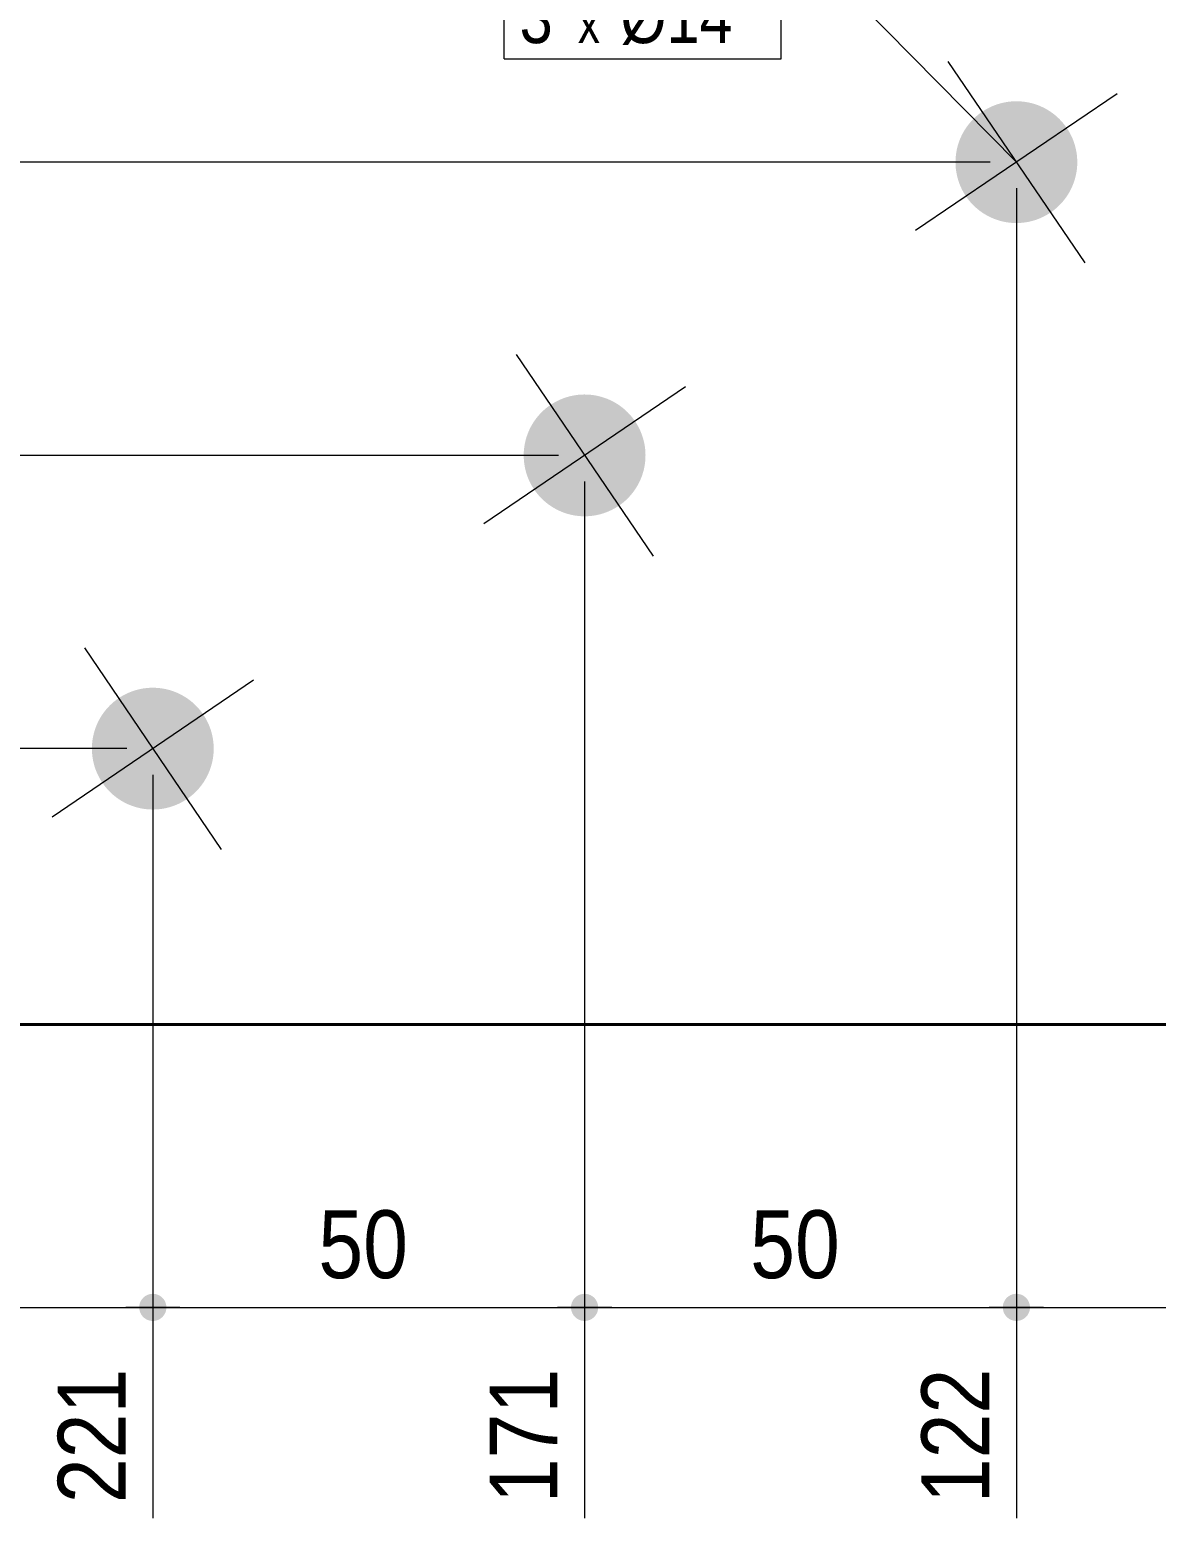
# Model space of a CAD drawing. Header units: millimetres. Extents: x 2 to 287, y 5 to 195.
# Drawn here: x 107.5 to 150.6, y 57.5 to 114.5 of the extents above; entities that cross this region are included whole.
import ezdxf

# ---------------------------------------------------------------- set-up
doc = ezdxf.new("R2010")
doc.units = ezdxf.units.MM
for name, color, linetype, lineweight in [('Boulon', 7, 'Continuous', 0), ('Cotation', 7, 'Continuous', 0), ('Désignation boulon', 3, 'Continuous', 0), ('Piece', 2, 'Continuous', 0)]:
    doc.layers.add(name, color=color, linetype=linetype, lineweight=lineweight)
doc.styles.add('ARIAL', font='ARIAL.TTF')
doc.styles.add('COMIC_SANS_MS', font='COMIC.TTF')

# ---------------------------------------------------------------- blocks, each defined once
blk = doc.blocks.new('*A1')
at = {"layer": 'Boulon'}
for points in [[(144.018, 111.423), (144.066, 111.454), (144.115, 111.483), (144.165, 111.511), (144.216, 111.538), (144.267, 111.563), (144.319, 111.587), (144.372, 111.61), (144.425, 111.632), (144.478, 111.652), (144.532, 111.671), (144.587, 111.689), (144.641, 111.706), (144.697, 111.721), (144.752, 111.734), (144.808, 111.746), (144.864, 111.757), (144.921, 111.767), (144.978, 111.775), (145.034, 111.782), (145.091, 111.787), (145.149, 111.791), (145.206, 111.794), (145.263, 111.795), (145.32, 111.794), (145.378, 111.793), (145.435, 111.79), (145.492, 111.785), (145.549, 111.779), (145.606, 111.772), (145.662, 111.763), (145.719, 111.753), (145.775, 111.742), (145.831, 111.729), (145.886, 111.715), (145.941, 111.699), (145.996, 111.682), (146.05, 111.664), (146.104, 111.645), (146.157, 111.624), (146.21, 111.602), (146.262, 111.578), (146.314, 111.553), (146.365, 111.528), (146.415, 111.5), (146.465, 111.472), (146.514, 111.442), (146.562, 111.411), (146.61, 111.379), (146.656, 111.346), (146.702, 111.312), (146.747, 111.276), (146.791, 111.24), (146.835, 111.202), (146.877, 111.163), (146.918, 111.124), (146.958, 111.083), (146.998, 111.041), (147.036, 110.999), (147.073, 110.955), (147.109, 110.911), (147.144, 110.865), (147.178, 110.819), (147.211, 110.772), (147.243, 110.725), (147.273, 110.676), (147.302, 110.627), (147.33, 110.577), (147.357, 110.526), (147.382, 110.475), (147.407, 110.423), (147.43, 110.371), (147.451, 110.318), (147.472, 110.264), (147.491, 110.21), (147.508, 110.156), (147.525, 110.101), (147.54, 110.045), (147.553, 109.99), (147.566, 109.934), (147.577, 109.878), (147.586, 109.821), (147.594, 109.765), (147.601, 109.708), (147.606, 109.651), (147.61, 109.593), (147.613, 109.536), (147.614, 109.479), (147.614, 109.422), (147.612, 109.365), (147.609, 109.307), (147.604, 109.25), (147.599, 109.193), (147.591, 109.136), (147.583, 109.08), (147.573, 109.023), (147.561, 108.967), (147.548, 108.912), (147.534, 108.856), (147.519, 108.801), (147.502, 108.746), (147.483, 108.692), (147.464, 108.638), (147.443, 108.585), (147.421, 108.532), (147.397, 108.48), (147.373, 108.428), (147.347, 108.377), (147.319, 108.327), (147.291, 108.277), (147.261, 108.228), (147.23, 108.18), (147.198, 108.132), (147.165, 108.086), (147.131, 108.04), (147.095, 107.995), (147.059, 107.951), (147.021, 107.908), (146.983, 107.865), (146.943, 107.824), (146.902, 107.784), (146.861, 107.744), (146.818, 107.706), (146.774, 107.669), (146.73, 107.633), (146.685, 107.598), (146.639, 107.564), (146.592, 107.531), (146.544, 107.5), (146.495, 107.469), (146.446, 107.44), (146.396, 107.412), (146.345, 107.385), (146.294, 107.36), (146.242, 107.335), (146.19, 107.313), (146.137, 107.291), (146.083, 107.271), (146.029, 107.251), (145.975, 107.234), (145.92, 107.217), (145.865, 107.202), (145.809, 107.189), (145.753, 107.176), (145.697, 107.166), (145.64, 107.156), (145.584, 107.148), (145.527, 107.141), (145.47, 107.136), (145.413, 107.132), (145.355, 107.129), (145.298, 107.128), (145.241, 107.128), (145.184, 107.13), (145.126, 107.133), (145.069, 107.138), (145.012, 107.144), (144.956, 107.151), (144.899, 107.16), (144.843, 107.17), (144.787, 107.181), (144.731, 107.194), (144.675, 107.208), (144.62, 107.224), (144.565, 107.24), (144.511, 107.259), (144.457, 107.278), (144.404, 107.299), (144.351, 107.321), (144.299, 107.345), (144.247, 107.369), (144.196, 107.395), (144.146, 107.423), (144.096, 107.451), (144.047, 107.481), (143.999, 107.512), (143.951, 107.544), (143.905, 107.577), (143.859, 107.611), (143.814, 107.647), (143.77, 107.683), (143.727, 107.721), (143.684, 107.76), (143.643, 107.799), (143.603, 107.84), (143.564, 107.882), (143.525, 107.924), (143.488, 107.968), (143.452, 108.012), (143.417, 108.057), (143.383, 108.104), (143.35, 108.151), (143.319, 108.198), (143.288, 108.247), (143.259, 108.296), (143.231, 108.346), (143.204, 108.397), (143.179, 108.448), (143.155, 108.5), (143.132, 108.552), (143.11, 108.605), (143.09, 108.659), (143.071, 108.713), (143.053, 108.767), (143.037, 108.822), (143.022, 108.878), (143.008, 108.933), (142.996, 108.989), (142.985, 109.045), (142.975, 109.102), (142.967, 109.158), (142.96, 109.215), (142.955, 109.272), (142.951, 109.329), (142.949, 109.387), (142.947, 109.444), (142.948, 109.501), (142.949, 109.558), (142.952, 109.616), (142.957, 109.673), (142.963, 109.73), (142.97, 109.786), (142.979, 109.843), (142.989, 109.899), (143, 109.956), (143.013, 110.011), (143.027, 110.067), (143.043, 110.122), (143.06, 110.177), (143.078, 110.231), (143.097, 110.285), (143.118, 110.338), (143.14, 110.391), (143.164, 110.443), (143.189, 110.495), (143.215, 110.546), (143.242, 110.596), (143.27, 110.646), (143.3, 110.695), (143.331, 110.743), (143.363, 110.791), (143.396, 110.837), (143.43, 110.883), (143.466, 110.928), (143.502, 110.972), (143.54, 111.015), (143.579, 111.058), (143.618, 111.099), (143.659, 111.139), (143.701, 111.179), (143.743, 111.217), (143.787, 111.254), (143.831, 111.29), (143.877, 111.325), (143.923, 111.359), (143.97, 111.392)], [(127.472, 100.187), (127.521, 100.218), (127.57, 100.247), (127.62, 100.275), (127.671, 100.302), (127.722, 100.327), (127.774, 100.351), (127.826, 100.374), (127.879, 100.396), (127.933, 100.416), (127.987, 100.435), (128.041, 100.453), (128.096, 100.469), (128.151, 100.484), (128.207, 100.498), (128.263, 100.51), (128.319, 100.521), (128.376, 100.531), (128.432, 100.539), (128.489, 100.546), (128.546, 100.551), (128.603, 100.555), (128.66, 100.557), (128.718, 100.559), (128.775, 100.558), (128.832, 100.557), (128.889, 100.554), (128.947, 100.549), (129.003, 100.543), (129.06, 100.536), (129.117, 100.527), (129.173, 100.517), (129.229, 100.506), (129.285, 100.493), (129.341, 100.479), (129.396, 100.463), (129.451, 100.446), (129.505, 100.428), (129.559, 100.409), (129.612, 100.388), (129.665, 100.366), (129.717, 100.342), (129.769, 100.317), (129.82, 100.291), (129.87, 100.264), (129.92, 100.236), (129.969, 100.206), (130.017, 100.175), (130.064, 100.143), (130.111, 100.11), (130.157, 100.076), (130.202, 100.04), (130.246, 100.004), (130.289, 99.966), (130.331, 99.927), (130.373, 99.888), (130.413, 99.847), (130.452, 99.805), (130.491, 99.763), (130.528, 99.719), (130.564, 99.675), (130.599, 99.629), (130.633, 99.583), (130.666, 99.536), (130.697, 99.488), (130.728, 99.44), (130.757, 99.391), (130.785, 99.341), (130.812, 99.29), (130.837, 99.239), (130.861, 99.187), (130.884, 99.134), (130.906, 99.081), (130.926, 99.028), (130.945, 98.974), (130.963, 98.919), (130.979, 98.865), (130.994, 98.809), (131.008, 98.754), (131.02, 98.698), (131.031, 98.642), (131.041, 98.585), (131.049, 98.528), (131.056, 98.471), (131.061, 98.414), (131.065, 98.357), (131.067, 98.3), (131.069, 98.243), (131.068, 98.186), (131.067, 98.128), (131.064, 98.071), (131.059, 98.014), (131.053, 97.957), (131.046, 97.9), (131.037, 97.844), (131.027, 97.787), (131.016, 97.731), (131.003, 97.675), (130.989, 97.62), (130.973, 97.565), (130.956, 97.51), (130.938, 97.456), (130.919, 97.402), (130.898, 97.349), (130.876, 97.296), (130.852, 97.244), (130.827, 97.192), (130.801, 97.141), (130.774, 97.091), (130.746, 97.041), (130.716, 96.992), (130.685, 96.944), (130.653, 96.896), (130.62, 96.849), (130.586, 96.804), (130.55, 96.759), (130.514, 96.715), (130.476, 96.671), (130.437, 96.629), (130.398, 96.588), (130.357, 96.548), (130.315, 96.508), (130.273, 96.47), (130.229, 96.433), (130.185, 96.397), (130.139, 96.362), (130.093, 96.328), (130.046, 96.295), (129.998, 96.263), (129.95, 96.233), (129.901, 96.204), (129.851, 96.176), (129.8, 96.149), (129.749, 96.124), (129.697, 96.099), (129.644, 96.076), (129.591, 96.055), (129.538, 96.034), (129.484, 96.015), (129.429, 95.998), (129.375, 95.981), (129.319, 95.966), (129.264, 95.953), (129.208, 95.94), (129.151, 95.929), (129.095, 95.92), (129.038, 95.912), (128.981, 95.905), (128.924, 95.9), (128.867, 95.896), (128.81, 95.893), (128.753, 95.892), (128.696, 95.892), (128.638, 95.894), (128.581, 95.897), (128.524, 95.902), (128.467, 95.907), (128.41, 95.915), (128.354, 95.923), (128.297, 95.933), (128.241, 95.945), (128.185, 95.958), (128.13, 95.972), (128.075, 95.987), (128.02, 96.004), (127.966, 96.023), (127.912, 96.042), (127.859, 96.063), (127.806, 96.085), (127.754, 96.109), (127.702, 96.133), (127.651, 96.159), (127.601, 96.187), (127.551, 96.215), (127.502, 96.245), (127.454, 96.276), (127.406, 96.308), (127.359, 96.341), (127.314, 96.375), (127.269, 96.411), (127.225, 96.447), (127.181, 96.485), (127.139, 96.523), (127.098, 96.563), (127.058, 96.604), (127.018, 96.645), (126.98, 96.688), (126.943, 96.732), (126.907, 96.776), (126.872, 96.821), (126.838, 96.867), (126.805, 96.914), (126.773, 96.962), (126.743, 97.011), (126.714, 97.06), (126.686, 97.11), (126.659, 97.161), (126.634, 97.212), (126.609, 97.264), (126.586, 97.316), (126.565, 97.369), (126.544, 97.423), (126.525, 97.477), (126.508, 97.531), (126.491, 97.586), (126.476, 97.641), (126.463, 97.697), (126.45, 97.753), (126.439, 97.809), (126.43, 97.866), (126.422, 97.922), (126.415, 97.979), (126.41, 98.036), (126.406, 98.093), (126.403, 98.151), (126.402, 98.208), (126.402, 98.265), (126.404, 98.322), (126.407, 98.379), (126.412, 98.437), (126.417, 98.494), (126.425, 98.55), (126.433, 98.607), (126.443, 98.663), (126.455, 98.719), (126.468, 98.775), (126.482, 98.831), (126.497, 98.886), (126.514, 98.941), (126.533, 98.995), (126.552, 99.049), (126.573, 99.102), (126.595, 99.155), (126.619, 99.207), (126.643, 99.259), (126.669, 99.31), (126.696, 99.36), (126.725, 99.41), (126.755, 99.459), (126.786, 99.507), (126.818, 99.554), (126.851, 99.601), (126.885, 99.647), (126.921, 99.692), (126.957, 99.736), (126.995, 99.779), (127.033, 99.821), (127.073, 99.863), (127.114, 99.903), (127.155, 99.942), (127.198, 99.981), (127.242, 100.018), (127.286, 100.054), (127.331, 100.089), (127.377, 100.123), (127.424, 100.156)], [(110.927, 88.951), (110.975, 88.981), (111.025, 89.011), (111.075, 89.039), (111.125, 89.065), (111.176, 89.091), (111.228, 89.115), (111.281, 89.138), (111.334, 89.16), (111.387, 89.18), (111.441, 89.199), (111.496, 89.217), (111.551, 89.233), (111.606, 89.248), (111.662, 89.262), (111.718, 89.274), (111.774, 89.285), (111.83, 89.295), (111.887, 89.303), (111.944, 89.309), (112.001, 89.315), (112.058, 89.319), (112.115, 89.321), (112.172, 89.322), (112.23, 89.322), (112.287, 89.32), (112.344, 89.317), (112.401, 89.313), (112.458, 89.307), (112.515, 89.3), (112.572, 89.291), (112.628, 89.281), (112.684, 89.27), (112.74, 89.257), (112.795, 89.243), (112.85, 89.227), (112.905, 89.21), (112.959, 89.192), (113.013, 89.172), (113.067, 89.152), (113.119, 89.129), (113.172, 89.106), (113.223, 89.081), (113.274, 89.055), (113.325, 89.028), (113.374, 88.999), (113.423, 88.97), (113.472, 88.939), (113.519, 88.907), (113.566, 88.874), (113.612, 88.839), (113.657, 88.804), (113.701, 88.767), (113.744, 88.73), (113.786, 88.691), (113.827, 88.651), (113.868, 88.611), (113.907, 88.569), (113.945, 88.526), (113.982, 88.483), (114.019, 88.438), (114.054, 88.393), (114.087, 88.347), (114.12, 88.3), (114.152, 88.252), (114.182, 88.204), (114.211, 88.154), (114.239, 88.105), (114.266, 88.054), (114.292, 88.003), (114.316, 87.951), (114.339, 87.898), (114.361, 87.845), (114.381, 87.792), (114.4, 87.738), (114.418, 87.683), (114.434, 87.628), (114.449, 87.573), (114.463, 87.517), (114.475, 87.462), (114.486, 87.405), (114.495, 87.349), (114.504, 87.292), (114.51, 87.235), (114.516, 87.178), (114.52, 87.121), (114.522, 87.064), (114.523, 87.007), (114.523, 86.949), (114.521, 86.892), (114.518, 86.835), (114.514, 86.778), (114.508, 86.721), (114.501, 86.664), (114.492, 86.608), (114.482, 86.551), (114.47, 86.495), (114.458, 86.439), (114.443, 86.384), (114.428, 86.329), (114.411, 86.274), (114.393, 86.22), (114.373, 86.166), (114.352, 86.112), (114.33, 86.06), (114.307, 86.007), (114.282, 85.956), (114.256, 85.905), (114.229, 85.854), (114.2, 85.805), (114.171, 85.756), (114.14, 85.707), (114.108, 85.66), (114.074, 85.613), (114.04, 85.567), (114.005, 85.523), (113.968, 85.478), (113.931, 85.435), (113.892, 85.393), (113.852, 85.352), (113.812, 85.311), (113.77, 85.272), (113.727, 85.234), (113.684, 85.197), (113.639, 85.161), (113.594, 85.126), (113.548, 85.092), (113.501, 85.059), (113.453, 85.027), (113.405, 84.997), (113.355, 84.968), (113.305, 84.94), (113.255, 84.913), (113.203, 84.887), (113.152, 84.863), (113.099, 84.84), (113.046, 84.819), (112.993, 84.798), (112.939, 84.779), (112.884, 84.761), (112.829, 84.745), (112.774, 84.73), (112.718, 84.716), (112.662, 84.704), (112.606, 84.693), (112.55, 84.684), (112.493, 84.676), (112.436, 84.669), (112.379, 84.663), (112.322, 84.66), (112.265, 84.657), (112.207, 84.656), (112.15, 84.656), (112.093, 84.658), (112.036, 84.661), (111.979, 84.665), (111.922, 84.671), (111.865, 84.679), (111.808, 84.687), (111.752, 84.697), (111.696, 84.709), (111.64, 84.722), (111.585, 84.736), (111.529, 84.751), (111.475, 84.768), (111.42, 84.786), (111.367, 84.806), (111.313, 84.827), (111.26, 84.849), (111.208, 84.872), (111.157, 84.897), (111.106, 84.923), (111.055, 84.95), (111.005, 84.979), (110.956, 85.008), (110.908, 85.039), (110.861, 85.071), (110.814, 85.105), (110.768, 85.139), (110.723, 85.174), (110.679, 85.211), (110.636, 85.249), (110.594, 85.287), (110.552, 85.327), (110.512, 85.368), (110.473, 85.409), (110.435, 85.452), (110.397, 85.495), (110.361, 85.54), (110.326, 85.585), (110.292, 85.631), (110.26, 85.678), (110.228, 85.726), (110.198, 85.775), (110.168, 85.824), (110.14, 85.874), (110.114, 85.924), (110.088, 85.976), (110.064, 86.028), (110.041, 86.08), (110.019, 86.133), (109.999, 86.187), (109.98, 86.241), (109.962, 86.295), (109.946, 86.35), (109.931, 86.405), (109.917, 86.461), (109.905, 86.517), (109.894, 86.573), (109.885, 86.629), (109.876, 86.686), (109.87, 86.743), (109.864, 86.8), (109.86, 86.857), (109.858, 86.914), (109.857, 86.972), (109.857, 87.029), (109.859, 87.086), (109.862, 87.143), (109.866, 87.2), (109.872, 87.257), (109.879, 87.314), (109.888, 87.371), (109.898, 87.427), (109.91, 87.483), (109.922, 87.539), (109.937, 87.595), (109.952, 87.65), (109.969, 87.704), (109.987, 87.759), (110.007, 87.813), (110.028, 87.866), (110.05, 87.919), (110.073, 87.971), (110.098, 88.023), (110.124, 88.074), (110.151, 88.124), (110.18, 88.174), (110.209, 88.223), (110.24, 88.271), (110.272, 88.318), (110.305, 88.365), (110.34, 88.411), (110.375, 88.456), (110.412, 88.5), (110.449, 88.543), (110.488, 88.585), (110.528, 88.627), (110.568, 88.667), (110.61, 88.706), (110.653, 88.744), (110.696, 88.782), (110.741, 88.818), (110.786, 88.853), (110.832, 88.887), (110.879, 88.919)]]:
    blk.add_hatch(color=256, dxfattribs=at).paths.add_polyline_path(points, flags=17)
at = {"layer": 'Boulon', "linetype": 'Continuous', "lineweight": 0}
for p, q in [((142.659, 113.322), (147.902, 105.601)), ((149.141, 112.083), (141.42, 106.84)), ((126.114, 102.086), (131.357, 94.365)), ((132.596, 100.847), (124.875, 95.604)), ((109.568, 90.85), (114.812, 83.129)), ((116.051, 89.611), (108.329, 84.367))]:
    blk.add_line(p, q, dxfattribs=at)
blk = doc.blocks.new('*A4')
at = {"layer": 'Piece', "color": 2, "linetype": 'Continuous', "lineweight": 40}
blk.add_line((185.797066, 76.412573), (85.797066, 76.412573), dxfattribs=at)
blk = doc.blocks.new('*A15')
at = {"layer": 'Cotation', "linetype": 'Continuous', "lineweight": 0}
blk.add_line((111.19, 86.989), (67.15, 86.989), dxfattribs=at)
blk = doc.blocks.new('*A16')
at = {"layer": 'Cotation', "linetype": 'Continuous', "lineweight": 0}
for p, q in [((127.735, 98.225), (67.15, 98.225)), ((111.19, 86.989), (67.15, 86.989))]:
    blk.add_line(p, q, dxfattribs=at)
blk = doc.blocks.new('*A17')
at = {"layer": 'Cotation', "linetype": 'Continuous', "lineweight": 0}
for p, q in [((144.281, 109.461), (70.79, 109.461)), ((127.735, 98.225), (67.15, 98.225))]:
    blk.add_line(p, q, dxfattribs=at)
blk = doc.blocks.new('*A18')
at = {"layer": 'Cotation', "linetype": 'Continuous', "lineweight": 0}
blk.add_line((144.281, 109.461), (70.79, 109.461), dxfattribs=at)
blk = doc.blocks.new('*A24')
at = {"layer": 'Cotation'}
for points in [[(85.772, 65.06), (85.746, 65.062), (85.721, 65.065), (85.696, 65.069), (85.671, 65.075), (85.646, 65.082), (85.622, 65.09), (85.598, 65.099), (85.575, 65.109), (85.552, 65.121), (85.53, 65.133), (85.508, 65.147), (85.487, 65.162), (85.467, 65.177), (85.448, 65.194), (85.429, 65.212), (85.412, 65.23), (85.395, 65.249), (85.379, 65.269), (85.365, 65.29), (85.351, 65.312), (85.338, 65.334), (85.327, 65.357), (85.317, 65.38), (85.307, 65.404), (85.299, 65.428), (85.293, 65.453), (85.287, 65.478), (85.283, 65.503), (85.28, 65.528), (85.278, 65.554), (85.277, 65.579), (85.278, 65.605), (85.28, 65.63), (85.283, 65.656), (85.287, 65.681), (85.293, 65.706), (85.299, 65.73), (85.307, 65.754), (85.317, 65.778), (85.327, 65.802), (85.338, 65.824), (85.351, 65.847), (85.365, 65.868), (85.379, 65.889), (85.395, 65.909), (85.412, 65.928), (85.429, 65.947), (85.448, 65.965), (85.467, 65.981), (85.487, 65.997), (85.508, 66.012), (85.53, 66.025), (85.552, 66.038), (85.575, 66.049), (85.598, 66.06), (85.622, 66.069), (85.646, 66.077), (85.671, 66.084), (85.696, 66.089), (85.721, 66.094), (85.746, 66.097), (85.772, 66.099), (85.797, 66.099), (85.823, 66.099), (85.848, 66.097), (85.873, 66.094), (85.899, 66.089), (85.923, 66.084), (85.948, 66.077), (85.972, 66.069), (85.996, 66.06), (86.019, 66.049), (86.042, 66.038), (86.064, 66.025), (86.086, 66.012), (86.107, 65.997), (86.127, 65.981), (86.146, 65.965), (86.165, 65.947), (86.182, 65.928), (86.199, 65.909), (86.215, 65.889), (86.229, 65.868), (86.243, 65.847), (86.256, 65.824), (86.267, 65.802), (86.277, 65.778), (86.287, 65.754), (86.295, 65.73), (86.301, 65.706), (86.307, 65.681), (86.311, 65.656), (86.315, 65.63), (86.316, 65.605), (86.317, 65.579), (86.316, 65.554), (86.315, 65.528), (86.311, 65.503), (86.307, 65.478), (86.301, 65.453), (86.295, 65.428), (86.287, 65.404), (86.277, 65.38), (86.267, 65.357), (86.256, 65.334), (86.243, 65.312), (86.229, 65.29), (86.215, 65.269), (86.199, 65.249), (86.182, 65.23), (86.165, 65.212), (86.146, 65.194), (86.127, 65.177), (86.107, 65.162), (86.086, 65.147), (86.064, 65.133), (86.042, 65.121), (86.019, 65.109), (85.996, 65.099), (85.972, 65.09), (85.948, 65.082), (85.923, 65.075), (85.899, 65.069), (85.873, 65.065), (85.848, 65.062), (85.823, 65.06), (85.797, 65.059)], [(112.164, 65.06), (112.139, 65.062), (112.114, 65.065), (112.088, 65.069), (112.064, 65.075), (112.039, 65.082), (112.015, 65.09), (111.991, 65.099), (111.968, 65.109), (111.945, 65.121), (111.923, 65.133), (111.901, 65.147), (111.88, 65.162), (111.86, 65.177), (111.841, 65.194), (111.822, 65.212), (111.805, 65.23), (111.788, 65.249), (111.772, 65.269), (111.758, 65.29), (111.744, 65.312), (111.731, 65.334), (111.72, 65.357), (111.71, 65.38), (111.7, 65.404), (111.692, 65.428), (111.686, 65.453), (111.68, 65.478), (111.676, 65.503), (111.672, 65.528), (111.671, 65.554), (111.67, 65.579), (111.671, 65.605), (111.672, 65.63), (111.676, 65.656), (111.68, 65.681), (111.686, 65.706), (111.692, 65.73), (111.7, 65.754), (111.71, 65.778), (111.72, 65.802), (111.731, 65.824), (111.744, 65.847), (111.758, 65.868), (111.772, 65.889), (111.788, 65.909), (111.805, 65.928), (111.822, 65.947), (111.841, 65.965), (111.86, 65.981), (111.88, 65.997), (111.901, 66.012), (111.923, 66.025), (111.945, 66.038), (111.968, 66.049), (111.991, 66.06), (112.015, 66.069), (112.039, 66.077), (112.064, 66.084), (112.088, 66.089), (112.114, 66.094), (112.139, 66.097), (112.164, 66.099), (112.19, 66.099), (112.215, 66.099), (112.241, 66.097), (112.266, 66.094), (112.291, 66.089), (112.316, 66.084), (112.341, 66.077), (112.365, 66.069), (112.389, 66.06), (112.412, 66.049), (112.435, 66.038), (112.457, 66.025), (112.479, 66.012), (112.5, 65.997), (112.52, 65.981), (112.539, 65.965), (112.558, 65.947), (112.575, 65.928), (112.592, 65.909), (112.608, 65.889), (112.622, 65.868), (112.636, 65.847), (112.649, 65.824), (112.66, 65.802), (112.67, 65.778), (112.68, 65.754), (112.688, 65.73), (112.694, 65.706), (112.7, 65.681), (112.704, 65.656), (112.707, 65.63), (112.709, 65.605), (112.71, 65.579), (112.709, 65.554), (112.707, 65.528), (112.704, 65.503), (112.7, 65.478), (112.694, 65.453), (112.688, 65.428), (112.68, 65.404), (112.67, 65.38), (112.66, 65.357), (112.649, 65.334), (112.636, 65.312), (112.622, 65.29), (112.608, 65.269), (112.592, 65.249), (112.575, 65.23), (112.558, 65.212), (112.539, 65.194), (112.52, 65.177), (112.5, 65.162), (112.479, 65.147), (112.457, 65.133), (112.435, 65.121), (112.412, 65.109), (112.389, 65.099), (112.365, 65.09), (112.341, 65.082), (112.316, 65.075), (112.291, 65.069), (112.266, 65.065), (112.241, 65.062), (112.215, 65.06), (112.19, 65.059)]]:
    blk.add_hatch(color=256, dxfattribs=at).paths.add_polyline_path(points, flags=17)
at = {"layer": 'Cotation', "linetype": 'Continuous', "lineweight": 0}
for p, q in [((112.19, 85.989), (112.19, 57.5)), ((85.797, 75.413), (85.797, 57.5)), ((85.797, 66.619), (85.797, 64.539)), ((112.19, 66.619), (112.19, 64.539)), ((86.837, 65.579), (84.757, 65.579)), ((85.797, 65.579), (84.757, 65.579)), ((85.797, 65.579), (112.19, 65.579)), ((113.23, 65.579), (111.15, 65.579)), ((112.19, 65.579), (113.23, 65.579))]:
    blk.add_line(p, q, dxfattribs=at)
at = {"layer": 'Cotation'}
for p in [(85.797, 65.579), (112.19, 65.579)]:
    blk.add_point(p, dxfattribs=at)
at = {"layer": 'Cotation', "style": 'ARIAL', "width": 0.85}
blk.add_text('79', height=2.6, dxfattribs=at).set_placement((97.065, 66.699))
for s, p in [('300', (84.757, 58.077)), ('221', (111.15, 58.077))]:
    blk.add_text(s, height=2.6, rotation=90.0002, dxfattribs=at).set_placement(p)
blk = doc.blocks.new('*A25')
at = {"layer": 'Cotation'}
for points in [[(112.164, 65.06), (112.139, 65.062), (112.114, 65.065), (112.088, 65.069), (112.064, 65.075), (112.039, 65.082), (112.015, 65.09), (111.991, 65.099), (111.968, 65.109), (111.945, 65.121), (111.923, 65.133), (111.901, 65.147), (111.88, 65.162), (111.86, 65.177), (111.841, 65.194), (111.822, 65.212), (111.805, 65.23), (111.788, 65.249), (111.772, 65.269), (111.758, 65.29), (111.744, 65.312), (111.731, 65.334), (111.72, 65.357), (111.71, 65.38), (111.7, 65.404), (111.692, 65.428), (111.686, 65.453), (111.68, 65.478), (111.676, 65.503), (111.672, 65.528), (111.671, 65.554), (111.67, 65.579), (111.671, 65.605), (111.672, 65.63), (111.676, 65.656), (111.68, 65.681), (111.686, 65.706), (111.692, 65.73), (111.7, 65.754), (111.71, 65.778), (111.72, 65.802), (111.731, 65.824), (111.744, 65.847), (111.758, 65.868), (111.772, 65.889), (111.788, 65.909), (111.805, 65.928), (111.822, 65.947), (111.841, 65.965), (111.86, 65.981), (111.88, 65.997), (111.901, 66.012), (111.923, 66.025), (111.945, 66.038), (111.968, 66.049), (111.991, 66.06), (112.015, 66.069), (112.039, 66.077), (112.064, 66.084), (112.088, 66.089), (112.114, 66.094), (112.139, 66.097), (112.164, 66.099), (112.19, 66.099), (112.215, 66.099), (112.241, 66.097), (112.266, 66.094), (112.291, 66.089), (112.316, 66.084), (112.341, 66.077), (112.365, 66.069), (112.389, 66.06), (112.412, 66.049), (112.435, 66.038), (112.457, 66.025), (112.479, 66.012), (112.5, 65.997), (112.52, 65.981), (112.539, 65.965), (112.558, 65.947), (112.575, 65.928), (112.592, 65.909), (112.608, 65.889), (112.622, 65.868), (112.636, 65.847), (112.649, 65.824), (112.66, 65.802), (112.67, 65.778), (112.68, 65.754), (112.688, 65.73), (112.694, 65.706), (112.7, 65.681), (112.704, 65.656), (112.707, 65.63), (112.709, 65.605), (112.71, 65.579), (112.709, 65.554), (112.707, 65.528), (112.704, 65.503), (112.7, 65.478), (112.694, 65.453), (112.688, 65.428), (112.68, 65.404), (112.67, 65.38), (112.66, 65.357), (112.649, 65.334), (112.636, 65.312), (112.622, 65.29), (112.608, 65.269), (112.592, 65.249), (112.575, 65.23), (112.558, 65.212), (112.539, 65.194), (112.52, 65.177), (112.5, 65.162), (112.479, 65.147), (112.457, 65.133), (112.435, 65.121), (112.412, 65.109), (112.389, 65.099), (112.365, 65.09), (112.341, 65.082), (112.316, 65.075), (112.291, 65.069), (112.266, 65.065), (112.241, 65.062), (112.215, 65.06), (112.19, 65.059)], [(128.71, 65.06), (128.684, 65.062), (128.659, 65.065), (128.634, 65.069), (128.609, 65.075), (128.584, 65.082), (128.56, 65.09), (128.536, 65.099), (128.513, 65.109), (128.49, 65.121), (128.468, 65.133), (128.446, 65.147), (128.426, 65.162), (128.405, 65.177), (128.386, 65.194), (128.368, 65.212), (128.35, 65.23), (128.333, 65.249), (128.318, 65.269), (128.303, 65.29), (128.289, 65.312), (128.277, 65.334), (128.265, 65.357), (128.255, 65.38), (128.246, 65.404), (128.238, 65.428), (128.231, 65.453), (128.225, 65.478), (128.221, 65.503), (128.218, 65.528), (128.216, 65.554), (128.215, 65.579), (128.216, 65.605), (128.218, 65.63), (128.221, 65.656), (128.225, 65.681), (128.231, 65.706), (128.238, 65.73), (128.246, 65.754), (128.255, 65.778), (128.265, 65.802), (128.277, 65.824), (128.289, 65.847), (128.303, 65.868), (128.318, 65.889), (128.333, 65.909), (128.35, 65.928), (128.368, 65.947), (128.386, 65.965), (128.405, 65.981), (128.426, 65.997), (128.446, 66.012), (128.468, 66.025), (128.49, 66.038), (128.513, 66.049), (128.536, 66.06), (128.56, 66.069), (128.584, 66.077), (128.609, 66.084), (128.634, 66.089), (128.659, 66.094), (128.684, 66.097), (128.71, 66.099), (128.735, 66.099), (128.761, 66.099), (128.786, 66.097), (128.812, 66.094), (128.837, 66.089), (128.862, 66.084), (128.886, 66.077), (128.91, 66.069), (128.934, 66.06), (128.958, 66.049), (128.98, 66.038), (129.003, 66.025), (129.024, 66.012), (129.045, 65.997), (129.065, 65.981), (129.085, 65.965), (129.103, 65.947), (129.121, 65.928), (129.137, 65.909), (129.153, 65.889), (129.168, 65.868), (129.181, 65.847), (129.194, 65.824), (129.205, 65.802), (129.216, 65.778), (129.225, 65.754), (129.233, 65.73), (129.24, 65.706), (129.245, 65.681), (129.25, 65.656), (129.253, 65.63), (129.255, 65.605), (129.255, 65.579), (129.255, 65.554), (129.253, 65.528), (129.25, 65.503), (129.245, 65.478), (129.24, 65.453), (129.233, 65.428), (129.225, 65.404), (129.216, 65.38), (129.205, 65.357), (129.194, 65.334), (129.181, 65.312), (129.168, 65.29), (129.153, 65.269), (129.137, 65.249), (129.121, 65.23), (129.103, 65.212), (129.085, 65.194), (129.065, 65.177), (129.045, 65.162), (129.024, 65.147), (129.003, 65.133), (128.98, 65.121), (128.958, 65.109), (128.934, 65.099), (128.91, 65.09), (128.886, 65.082), (128.862, 65.075), (128.837, 65.069), (128.812, 65.065), (128.786, 65.062), (128.761, 65.06), (128.735, 65.059)]]:
    blk.add_hatch(color=256, dxfattribs=at).paths.add_polyline_path(points, flags=17)
at = {"layer": 'Cotation', "linetype": 'Continuous', "lineweight": 0}
for p, q in [((128.735, 97.225), (128.735, 57.5)), ((112.19, 85.989), (112.19, 57.5)), ((112.19, 66.619), (112.19, 64.539)), ((128.735, 66.619), (128.735, 64.539)), ((113.23, 65.579), (111.15, 65.579)), ((112.19, 65.579), (111.15, 65.579)), ((112.19, 65.579), (128.735, 65.579)), ((129.775, 65.579), (127.695, 65.579)), ((128.735, 65.579), (129.775, 65.579))]:
    blk.add_line(p, q, dxfattribs=at)
at = {"layer": 'Cotation'}
for p in [(112.19, 65.579), (128.735, 65.579)]:
    blk.add_point(p, dxfattribs=at)
at = {"layer": 'Cotation', "style": 'ARIAL', "width": 0.85}
blk.add_text('50', height=2.6, dxfattribs=at).set_placement((118.534, 66.699))
blk.add_text('171', height=2.6, rotation=90.0002, dxfattribs=at).set_placement((127.695, 58.077))
blk = doc.blocks.new('*A26')
at = {"layer": 'Cotation'}
for points in [[(128.71, 65.06), (128.684, 65.062), (128.659, 65.065), (128.634, 65.069), (128.609, 65.075), (128.584, 65.082), (128.56, 65.09), (128.536, 65.099), (128.513, 65.109), (128.49, 65.121), (128.468, 65.133), (128.446, 65.147), (128.426, 65.162), (128.405, 65.177), (128.386, 65.194), (128.368, 65.212), (128.35, 65.23), (128.333, 65.249), (128.318, 65.269), (128.303, 65.29), (128.289, 65.312), (128.277, 65.334), (128.265, 65.357), (128.255, 65.38), (128.246, 65.404), (128.238, 65.428), (128.231, 65.453), (128.225, 65.478), (128.221, 65.503), (128.218, 65.528), (128.216, 65.554), (128.215, 65.579), (128.216, 65.605), (128.218, 65.63), (128.221, 65.656), (128.225, 65.681), (128.231, 65.706), (128.238, 65.73), (128.246, 65.754), (128.255, 65.778), (128.265, 65.802), (128.277, 65.824), (128.289, 65.847), (128.303, 65.868), (128.318, 65.889), (128.333, 65.909), (128.35, 65.928), (128.368, 65.947), (128.386, 65.965), (128.405, 65.981), (128.426, 65.997), (128.446, 66.012), (128.468, 66.025), (128.49, 66.038), (128.513, 66.049), (128.536, 66.06), (128.56, 66.069), (128.584, 66.077), (128.609, 66.084), (128.634, 66.089), (128.659, 66.094), (128.684, 66.097), (128.71, 66.099), (128.735, 66.099), (128.761, 66.099), (128.786, 66.097), (128.812, 66.094), (128.837, 66.089), (128.862, 66.084), (128.886, 66.077), (128.91, 66.069), (128.934, 66.06), (128.958, 66.049), (128.98, 66.038), (129.003, 66.025), (129.024, 66.012), (129.045, 65.997), (129.065, 65.981), (129.085, 65.965), (129.103, 65.947), (129.121, 65.928), (129.137, 65.909), (129.153, 65.889), (129.168, 65.868), (129.181, 65.847), (129.194, 65.824), (129.205, 65.802), (129.216, 65.778), (129.225, 65.754), (129.233, 65.73), (129.24, 65.706), (129.245, 65.681), (129.25, 65.656), (129.253, 65.63), (129.255, 65.605), (129.255, 65.579), (129.255, 65.554), (129.253, 65.528), (129.25, 65.503), (129.245, 65.478), (129.24, 65.453), (129.233, 65.428), (129.225, 65.404), (129.216, 65.38), (129.205, 65.357), (129.194, 65.334), (129.181, 65.312), (129.168, 65.29), (129.153, 65.269), (129.137, 65.249), (129.121, 65.23), (129.103, 65.212), (129.085, 65.194), (129.065, 65.177), (129.045, 65.162), (129.024, 65.147), (129.003, 65.133), (128.98, 65.121), (128.958, 65.109), (128.934, 65.099), (128.91, 65.09), (128.886, 65.082), (128.862, 65.075), (128.837, 65.069), (128.812, 65.065), (128.786, 65.062), (128.761, 65.06), (128.735, 65.059)], [(145.255, 65.06), (145.23, 65.062), (145.204, 65.065), (145.179, 65.069), (145.154, 65.075), (145.13, 65.082), (145.105, 65.09), (145.082, 65.099), (145.058, 65.109), (145.036, 65.121), (145.013, 65.133), (144.992, 65.147), (144.971, 65.162), (144.951, 65.177), (144.931, 65.194), (144.913, 65.212), (144.895, 65.23), (144.879, 65.249), (144.863, 65.269), (144.848, 65.29), (144.835, 65.312), (144.822, 65.334), (144.811, 65.357), (144.8, 65.38), (144.791, 65.404), (144.783, 65.428), (144.776, 65.453), (144.771, 65.478), (144.766, 65.503), (144.763, 65.528), (144.761, 65.554), (144.761, 65.579), (144.761, 65.605), (144.763, 65.63), (144.766, 65.656), (144.771, 65.681), (144.776, 65.706), (144.783, 65.73), (144.791, 65.754), (144.8, 65.778), (144.811, 65.802), (144.822, 65.824), (144.835, 65.847), (144.848, 65.868), (144.863, 65.889), (144.879, 65.909), (144.895, 65.928), (144.913, 65.947), (144.931, 65.965), (144.951, 65.981), (144.971, 65.997), (144.992, 66.012), (145.013, 66.025), (145.036, 66.038), (145.058, 66.049), (145.082, 66.06), (145.105, 66.069), (145.13, 66.077), (145.154, 66.084), (145.179, 66.089), (145.204, 66.094), (145.23, 66.097), (145.255, 66.099), (145.281, 66.099), (145.306, 66.099), (145.332, 66.097), (145.357, 66.094), (145.382, 66.089), (145.407, 66.084), (145.432, 66.077), (145.456, 66.069), (145.48, 66.06), (145.503, 66.049), (145.526, 66.038), (145.548, 66.025), (145.57, 66.012), (145.59, 65.997), (145.611, 65.981), (145.63, 65.965), (145.648, 65.947), (145.666, 65.928), (145.683, 65.909), (145.698, 65.889), (145.713, 65.868), (145.727, 65.847), (145.739, 65.824), (145.751, 65.802), (145.761, 65.778), (145.77, 65.754), (145.778, 65.73), (145.785, 65.706), (145.791, 65.681), (145.795, 65.656), (145.798, 65.63), (145.8, 65.605), (145.801, 65.579), (145.8, 65.554), (145.798, 65.528), (145.795, 65.503), (145.791, 65.478), (145.785, 65.453), (145.778, 65.428), (145.77, 65.404), (145.761, 65.38), (145.751, 65.357), (145.739, 65.334), (145.727, 65.312), (145.713, 65.29), (145.698, 65.269), (145.683, 65.249), (145.666, 65.23), (145.648, 65.212), (145.63, 65.194), (145.611, 65.177), (145.59, 65.162), (145.57, 65.147), (145.548, 65.133), (145.526, 65.121), (145.503, 65.109), (145.48, 65.099), (145.456, 65.09), (145.432, 65.082), (145.407, 65.075), (145.382, 65.069), (145.357, 65.065), (145.332, 65.062), (145.306, 65.06), (145.281, 65.059)]]:
    blk.add_hatch(color=256, dxfattribs=at).paths.add_polyline_path(points, flags=17)
at = {"layer": 'Cotation', "linetype": 'Continuous', "lineweight": 0}
for p, q in [((145.281, 108.461), (145.281, 57.5)), ((128.735, 97.225), (128.735, 57.5)), ((128.735, 66.619), (128.735, 64.539)), ((145.281, 66.619), (145.281, 64.539)), ((129.775, 65.579), (127.695, 65.579)), ((128.735, 65.579), (127.695, 65.579)), ((128.735, 65.579), (145.281, 65.579)), ((146.321, 65.579), (144.241, 65.579)), ((145.281, 65.579), (146.321, 65.579))]:
    blk.add_line(p, q, dxfattribs=at)
at = {"layer": 'Cotation'}
for p in [(128.735, 65.579), (145.281, 65.579)]:
    blk.add_point(p, dxfattribs=at)
at = {"layer": 'Cotation', "style": 'ARIAL', "width": 0.85}
blk.add_text('50', height=2.6, dxfattribs=at).set_placement((135.08, 66.699))
blk.add_text('122', height=2.6, rotation=90.0002, dxfattribs=at).set_placement((144.241, 58.077))
blk = doc.blocks.new('*A27')
at = {"layer": 'Cotation'}
for points in [[(145.255, 65.06), (145.23, 65.062), (145.204, 65.065), (145.179, 65.069), (145.154, 65.075), (145.13, 65.082), (145.105, 65.09), (145.082, 65.099), (145.058, 65.109), (145.036, 65.121), (145.013, 65.133), (144.992, 65.147), (144.971, 65.162), (144.951, 65.177), (144.931, 65.194), (144.913, 65.212), (144.895, 65.23), (144.879, 65.249), (144.863, 65.269), (144.848, 65.29), (144.835, 65.312), (144.822, 65.334), (144.811, 65.357), (144.8, 65.38), (144.791, 65.404), (144.783, 65.428), (144.776, 65.453), (144.771, 65.478), (144.766, 65.503), (144.763, 65.528), (144.761, 65.554), (144.761, 65.579), (144.761, 65.605), (144.763, 65.63), (144.766, 65.656), (144.771, 65.681), (144.776, 65.706), (144.783, 65.73), (144.791, 65.754), (144.8, 65.778), (144.811, 65.802), (144.822, 65.824), (144.835, 65.847), (144.848, 65.868), (144.863, 65.889), (144.879, 65.909), (144.895, 65.928), (144.913, 65.947), (144.931, 65.965), (144.951, 65.981), (144.971, 65.997), (144.992, 66.012), (145.013, 66.025), (145.036, 66.038), (145.058, 66.049), (145.082, 66.06), (145.105, 66.069), (145.13, 66.077), (145.154, 66.084), (145.179, 66.089), (145.204, 66.094), (145.23, 66.097), (145.255, 66.099), (145.281, 66.099), (145.306, 66.099), (145.332, 66.097), (145.357, 66.094), (145.382, 66.089), (145.407, 66.084), (145.432, 66.077), (145.456, 66.069), (145.48, 66.06), (145.503, 66.049), (145.526, 66.038), (145.548, 66.025), (145.57, 66.012), (145.59, 65.997), (145.611, 65.981), (145.63, 65.965), (145.648, 65.947), (145.666, 65.928), (145.683, 65.909), (145.698, 65.889), (145.713, 65.868), (145.727, 65.847), (145.739, 65.824), (145.751, 65.802), (145.761, 65.778), (145.77, 65.754), (145.778, 65.73), (145.785, 65.706), (145.791, 65.681), (145.795, 65.656), (145.798, 65.63), (145.8, 65.605), (145.801, 65.579), (145.8, 65.554), (145.798, 65.528), (145.795, 65.503), (145.791, 65.478), (145.785, 65.453), (145.778, 65.428), (145.77, 65.404), (145.761, 65.38), (145.751, 65.357), (145.739, 65.334), (145.727, 65.312), (145.713, 65.29), (145.698, 65.269), (145.683, 65.249), (145.666, 65.23), (145.648, 65.212), (145.63, 65.194), (145.611, 65.177), (145.59, 65.162), (145.57, 65.147), (145.548, 65.133), (145.526, 65.121), (145.503, 65.109), (145.48, 65.099), (145.456, 65.09), (145.432, 65.082), (145.407, 65.075), (145.382, 65.069), (145.357, 65.065), (145.332, 65.062), (145.306, 65.06), (145.281, 65.059)], [(175.747, 65.06), (175.721, 65.062), (175.696, 65.065), (175.671, 65.069), (175.646, 65.075), (175.621, 65.082), (175.597, 65.09), (175.573, 65.099), (175.55, 65.109), (175.527, 65.121), (175.505, 65.133), (175.483, 65.147), (175.463, 65.162), (175.442, 65.177), (175.423, 65.194), (175.405, 65.212), (175.387, 65.23), (175.37, 65.249), (175.355, 65.269), (175.34, 65.29), (175.326, 65.312), (175.314, 65.334), (175.302, 65.357), (175.292, 65.38), (175.283, 65.404), (175.275, 65.428), (175.268, 65.453), (175.262, 65.478), (175.258, 65.503), (175.255, 65.528), (175.253, 65.554), (175.252, 65.579), (175.253, 65.605), (175.255, 65.63), (175.258, 65.656), (175.262, 65.681), (175.268, 65.706), (175.275, 65.73), (175.283, 65.754), (175.292, 65.778), (175.302, 65.802), (175.314, 65.824), (175.326, 65.847), (175.34, 65.868), (175.355, 65.889), (175.37, 65.909), (175.387, 65.928), (175.405, 65.947), (175.423, 65.965), (175.442, 65.981), (175.463, 65.997), (175.483, 66.012), (175.505, 66.025), (175.527, 66.038), (175.55, 66.049), (175.573, 66.06), (175.597, 66.069), (175.621, 66.077), (175.646, 66.084), (175.671, 66.089), (175.696, 66.094), (175.721, 66.097), (175.747, 66.099), (175.772, 66.099), (175.798, 66.099), (175.823, 66.097), (175.849, 66.094), (175.874, 66.089), (175.899, 66.084), (175.923, 66.077), (175.947, 66.069), (175.971, 66.06), (175.995, 66.049), (176.017, 66.038), (176.04, 66.025), (176.061, 66.012), (176.082, 65.997), (176.102, 65.981), (176.122, 65.965), (176.14, 65.947), (176.158, 65.928), (176.174, 65.909), (176.19, 65.889), (176.205, 65.868), (176.218, 65.847), (176.231, 65.824), (176.242, 65.802), (176.253, 65.778), (176.262, 65.754), (176.27, 65.73), (176.277, 65.706), (176.282, 65.681), (176.287, 65.656), (176.29, 65.63), (176.292, 65.605), (176.292, 65.579), (176.292, 65.554), (176.29, 65.528), (176.287, 65.503), (176.282, 65.478), (176.277, 65.453), (176.27, 65.428), (176.262, 65.404), (176.253, 65.38), (176.242, 65.357), (176.231, 65.334), (176.218, 65.312), (176.205, 65.29), (176.19, 65.269), (176.174, 65.249), (176.158, 65.23), (176.14, 65.212), (176.122, 65.194), (176.102, 65.177), (176.082, 65.162), (176.061, 65.147), (176.04, 65.133), (176.017, 65.121), (175.995, 65.109), (175.971, 65.099), (175.947, 65.09), (175.923, 65.082), (175.899, 65.075), (175.874, 65.069), (175.849, 65.065), (175.823, 65.062), (175.798, 65.06), (175.772, 65.059)]]:
    blk.add_hatch(color=256, dxfattribs=at).paths.add_polyline_path(points, flags=17)
at = {"layer": 'Cotation', "linetype": 'Continuous', "lineweight": 0}
for p, q in [((145.281, 108.461), (145.281, 57.5)), ((175.772, 83.746), (175.772, 59.428)), ((145.281, 66.619), (145.281, 64.539)), ((175.772, 66.619), (175.772, 64.539)), ((146.321, 65.579), (144.241, 65.579)), ((145.281, 65.579), (144.241, 65.579)), ((145.281, 65.579), (175.772, 65.579)), ((176.812, 65.579), (174.732, 65.579)), ((175.772, 65.579), (176.812, 65.579))]:
    blk.add_line(p, q, dxfattribs=at)
at = {"layer": 'Cotation'}
for p in [(145.281, 65.579), (175.772, 65.579)]:
    blk.add_point(p, dxfattribs=at)
at = {"layer": 'Cotation', "style": 'ARIAL', "width": 0.85}
blk.add_text('91', height=2.6, dxfattribs=at).set_placement((158.598, 66.699))
blk.add_text('30', height=2.6, rotation=90.0002, dxfattribs=at).set_placement((174.732, 60.005))
blk = doc.blocks.new('*A29')
at = {"layer": 'Désignation boulon', "linetype": 'Continuous', "lineweight": 0}
for p, q in [((125.64689, 116.621611), (136.262515, 116.621611)), ((125.64689, 113.421611), (125.64689, 116.621611)), ((136.262515, 113.421611), (136.262515, 116.621611)), ((139.262515, 115.554945), (136.262515, 115.554945)), ((145.280643, 109.461476), (139.262515, 115.554945)), ((125.64689, 113.421611), (136.262515, 113.421611))]:
    blk.add_line(p, q, dxfattribs=at)
at = {"layer": 'Désignation boulon', "style": 'COMIC_SANS_MS', "width": 0.85}
for s, height, p in [('3', 2, (126.24689, 114.021611)), ('Ø14', 2, (130.105483, 114.021611)), ('x', 1.5, (128.474819, 114.021611))]:
    blk.add_text(s, height=height, dxfattribs=at).set_placement(p)

msp = doc.modelspace()

# ---------------------------------------------------------------- block references
at = {"lineweight": 0}
for name in ['*A4', '*A18', '*A29', '*A17', '*A1', '*A26', '*A27', '*A16', '*A25', '*A15', '*A24']:
    msp.add_blockref(name, (0, 0), dxfattribs=at)

doc.saveas('drawing.dxf')
